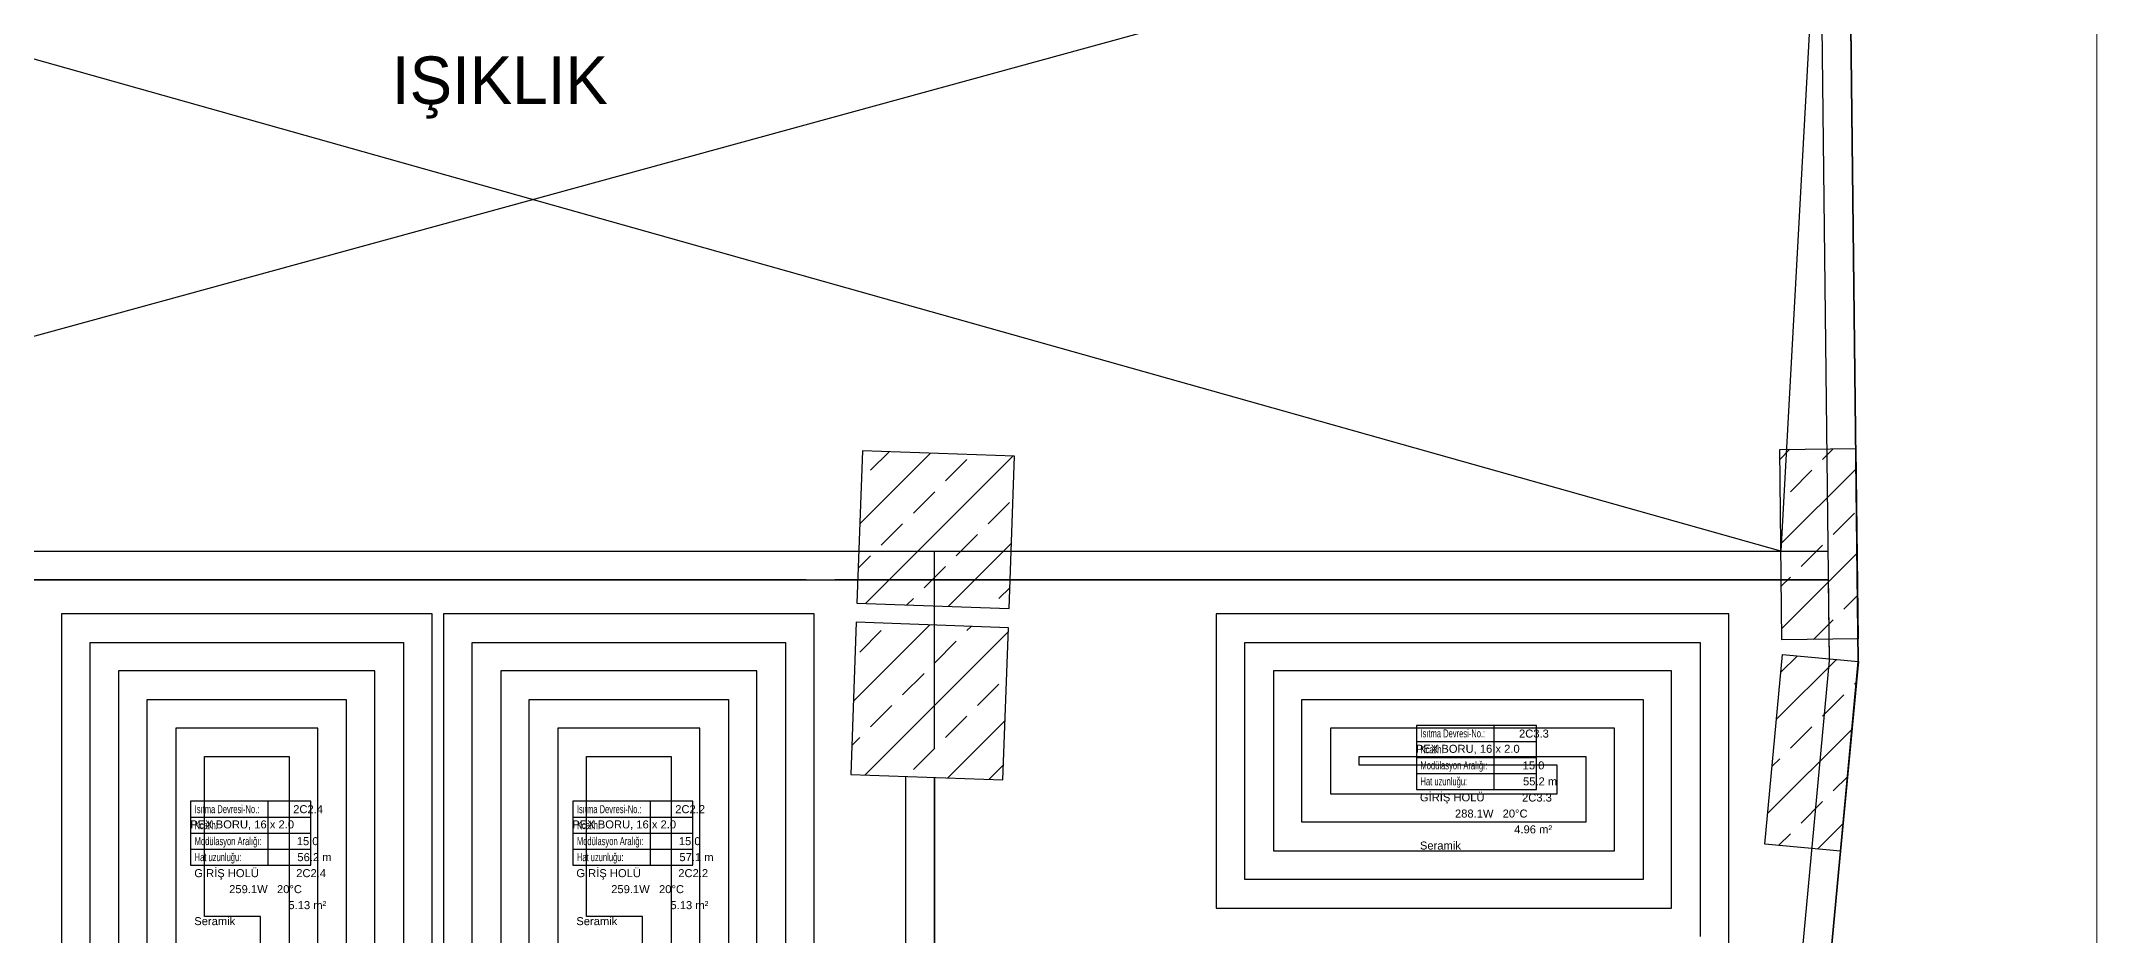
# Model space of a CAD drawing. Header units: centimetres. Extents: x 247996 to 315152, y -468471 to -440326.
# Drawn here: x 287965 to 289044, y -443304 to -442834 of the extents above; entities that cross this region are included whole.
import ezdxf
from ezdxf.enums import TextEntityAlignment as Align

# ---------------------------------------------------------------- set-up
doc = ezdxf.new("R2010")
doc.units = ezdxf.units.CM
doc.layers.add('SCOTT-ANTED', color=144, linetype='Continuous', lineweight=0)
for name, color, linetype in [('SCOTT-MKDU0', 50, 'Continuous'), ('SCOTT-MTY-PEX-BORU', 1, 'Continuous'), ('SCOTT-MTY-RADYATÖR', 2, 'Continuous')]:
    doc.layers.add(name, color=color, linetype=linetype)
doc.styles.add('MtXpl_Comic_Sans_MS', font='comic.ttf')
doc.styles.add('MTYCAPLT', font='arial.ttf')

# ---------------------------------------------------------------- blocks, each defined once
blk = doc.blocks.new('MTY-ETIKET')
at = {"layer": 'SCOTT-MTY-RADYATÖR'}
for p, q in [((2.69, 0), (2.69, 8)), ((-7, 6), (8, 6)), ((-7, 4), (8, 4)), ((-7, 2), (8, 2))]:
    blk.add_line(p, q, dxfattribs=at)
blk.add_lwpolyline([(8, 0), (8, 8), (-7, 8), (-7, 0)], close=True, dxfattribs=at)
at = {"layer": 'SCOTT-MTY-RADYATÖR', "style": 'MTYCAPLT', "width": 0.65}
for s, p in [('Kcal/h:', (-6.5, 5)), ('Isıtma Devresi-No.:', (-6.5, 7)), ('Modülasyon Aralığı:', (-6.5, 3)), ('Hat uzunluğu:', (-6.5, 1))]:
    blk.add_text(s, height=1, rotation=360, dxfattribs=at).set_placement(p, align=Align.MIDDLE_LEFT)
at = {"layer": 'SCOTT-MTY-RADYATÖR', "color": 2, "style": 'MTYCAPLT', "width": 0.65}
for tag, p in [('BORU_001', (-7.07, 4.59)), ('YER_001', (2.9, 4.5))]:
    blk.add_attdef(tag, p, '', height=1, dxfattribs=at)
at = {"layer": 'SCOTT-MTY-RADYATÖR', "style": 'MTYCAPLT', "width": 0.65}
for tag, p in [('NO1_001', (5.8, 6.5)), ('AR_001', (6.25, 2.5)), ('UZ_001', (6.31, 0.51))]:
    blk.add_attdef(tag, p, '', height=1, rotation=360, dxfattribs=at)

msp = doc.modelspace()

# ---------------------------------------------------------------- linework, layer by layer
at = {"layer": 'SCOTT-ANTED'}
msp.add_line((289044.2, -440326.5), (289044.2, -447826.5), dxfattribs=at)
at = {"layer": 'SCOTT-MKDU0', "color": 8, "ltscale": 0.03}
for p, q in [((288918.9, -443160.1), (288888.6, -440514.4)), ((288888.6, -440514.4), (288918.9, -443160.1)), ((288903.9, -443159.5), (288873.7, -440529.3)), ((287549.9, -443102.1), (288898.6, -442732.1)), ((288878.3, -443102.1), (287568.6, -442732.9)), ((288898.6, -442732.1), (288878.3, -443102.1)), ((288396.3, -443049.5), (288393.4, -443129.4)), ((288476.2, -443052.3), (288396.3, -443049.5)), ((288877.7, -443048.7), (288917.7, -443048.2)), ((288878.9, -443148.7), (288877.7, -443048.7)), ((288877.8, -443053.9), (288883.1, -443048.6)), ((288900.1, -443054), (288905.8, -443048.4)), ((288917.7, -443048.2), (288918.9, -443148.2)), ((288394.9, -443087.8), (288432, -443050.7)), ((288398, -443129.6), (288475.3, -443052.3)), ((288400.6, -443059.6), (288410.3, -443050)), ((288439.9, -443065.2), (288451.1, -443054)), ((288473.4, -443132.3), (288476.2, -443052.3)), ((288878.3, -443098.3), (288917.8, -443058.8)), ((288883.3, -443070.9), (288894.5, -443059.6)), ((288423.1, -443082.1), (288434.3, -443070.9)), ((288462.3, -443087.7), (288473.6, -443076.5)), ((288406.2, -443098.9), (288417.4, -443087.7)), ((288905.8, -443093.3), (288917, -443082.1)), ((287549.9, -443102.1), (288903.2, -443102.1)), ((288434.1, -443205.8), (288434.1, -443102.1)), ((288441.4, -443131.1), (288474.6, -443097.9)), ((288445.5, -443104.5), (288456.7, -443093.3)), ((288878.8, -443142.7), (288918.3, -443103.2)), ((288888.9, -443110.2), (288900.1, -443098.9)), ((288394.1, -443111.1), (288400.6, -443104.5)), ((288428.7, -443121.4), (288439.9, -443110.2)), ((287549.2, -443117.1), (288903.4, -443117.1)), ((288366.8, -443117.1), (287871.8, -443117.1)), ((288903.4, -443117.1), (288381.8, -443117.1)), ((288468, -443127), (288473.8, -443121.2)), ((288878.5, -443120.5), (288883.3, -443115.8)), ((288903.9, -443159.5), (288903.4, -443117.1)), ((288393.4, -443129.4), (288473.4, -443132.3)), ((288419.7, -443130.3), (288423.1, -443127)), ((288911.4, -443132.6), (288918.6, -443125.4)), ((288393.1, -443139.4), (288390.2, -443219.4)), ((288391.6, -443180.9), (288431.7, -443140.8)), ((288473, -443142.3), (288393.1, -443139.4)), ((288395, -443155.1), (288406.2, -443143.8)), ((288397.8, -443219.6), (288472.9, -443144.5)), ((288451.1, -443143.8), (288453.4, -443141.6)), ((288470.1, -443222.2), (288473, -443142.3)), ((288895.5, -443148.5), (288905.8, -443138.2)), ((288434.3, -443160.7), (288445.5, -443149.4)), ((288869.9, -443256), (288879.2, -443156.4)), ((288878.3, -443165.6), (288886.8, -443157.2)), ((288918.9, -443148.2), (288878.9, -443148.7)), ((288879.2, -443156.4), (288919, -443160.1)), ((288918.2, -443148.2), (288918.9, -443147.6)), ((288417.4, -443177.5), (288428.7, -443166.3)), ((288531.6, -447327.5), (288918.9, -443160.1)), ((288918.9, -443160.1), (288531.6, -447327.5)), ((288804.3, -444231), (288903.9, -443159.5)), ((288819.6, -444066), (288903.9, -443159.5)), ((288876, -443190.4), (288907.3, -443159.1)), ((288919, -443160.1), (288909.7, -443259.7)), ((288456.7, -443183.1), (288468, -443171.9)), ((288900.1, -443188.7), (288911.4, -443177.5)), ((288917, -443171.9), (288918, -443170.9)), ((288400.6, -443194.3), (288411.8, -443183.1)), ((288439.9, -443200), (288451.1, -443188.7)), ((288390.7, -443204.2), (288395, -443200)), ((288441.1, -443221.2), (288471.3, -443191)), ((288871.4, -443239.9), (288915.7, -443195.6)), ((288883.3, -443205.6), (288894.5, -443194.3)), ((288423.1, -443216.8), (288434.3, -443205.6)), ((288873.7, -443215.1), (288877.7, -443211.2)), ((288390.2, -443219.4), (288470.1, -443222.2)), ((288419.1, -444066), (288419.1, -443220.4)), ((288419.1, -444066), (288419.1, -443220.4)), ((288434.1, -444066), (288434.1, -443220.9)), ((288434.1, -443220.9), (288434.1, -444066)), ((288462.8, -443221.9), (288470.4, -443214.3)), ((288905.8, -443228), (288913.4, -443220.4)), ((288888.9, -443244.9), (288900.1, -443233.6)), ((288877.1, -443256.7), (288883.3, -443250.5)), ((288897.6, -443258.6), (288911.1, -443245.1)), ((288909.7, -443259.7), (288869.9, -443256))]:
    msp.add_line(p, q, dxfattribs=at)
at = {"layer": 'SCOTT-MTY-PEX-BORU'}
for points in [[(288170.5, -443399), (288170.5, -443135), (287976, -443135), (287976, -443369)], [(288371, -443399), (288371, -443135), (288176.5, -443135), (288176.5, -443369)], [(288851, -443319.5), (288851, -443135), (288582, -443135), (288582, -443289.5), (288821, -443289.5), (288821, -443165), (288612, -443165), (288612, -443259.5), (288791, -443259.5), (288791, -443195), (288642, -443195), (288642, -443229.5), (288761, -443229.5), (288761, -443214.5), (288657, -443214.5), (288657, -443210), (288776, -443210), (288776, -443244.5), (288627, -443244.5), (288627, -443180), (288806, -443180), (288806, -443274.5), (288597, -443274.5), (288597, -443150), (288836, -443150), (288836, -443304.5)], [(287991, -443354), (287991, -443150), (288155.5, -443150), (288155.5, -443384)], [(288191.5, -443354), (288191.5, -443150), (288356, -443150), (288356, -443384)], [(288140.5, -443369), (288140.5, -443165), (288006, -443165), (288006, -443339)], [(288341, -443369), (288341, -443165), (288206.5, -443165), (288206.5, -443339)], [(288021, -443324), (288021, -443180), (288125.5, -443180), (288125.5, -443354)], [(288221.5, -443324), (288221.5, -443180), (288326, -443180), (288326, -443354)], [(288110.5, -443339), (288110.5, -443195), (288036, -443195), (288036, -443309)], [(288311, -443339), (288311, -443195), (288236.5, -443195), (288236.5, -443309)], [(288080.5, -443309), (288080.5, -443294), (288051, -443294), (288051, -443210), (288095.5, -443210), (288095.5, -443324)], [(288281, -443309), (288281, -443294), (288251.5, -443294), (288251.5, -443210), (288296, -443210), (288296, -443324)]]:
    msp.add_lwpolyline(points, dxfattribs=at)

# ---------------------------------------------------------------- block references
ref = msp.add_blockref('MTY-ETIKET', (288716.5, -443227.2), dxfattribs=dict(at, xscale=4.2, yscale=4.2))
ref.add_attrib('UZ_001', '55.2 m', (288743, -443225.1), dxfattribs={"height": 4.2, "rotation": 360, "style": 'MTYCAPLT'})
ref.add_attrib('AR_001', '15.0', (288742.8, -443216.7), dxfattribs={"height": 4.2, "rotation": 360, "style": 'MTYCAPLT'})
ref.add_attrib('NO1_001', '2C3.3', (288740.9, -443200), dxfattribs={"height": 4.2, "rotation": 360, "style": 'MTYCAPLT'})
ref.add_attrib('BORU_001', 'PEX BORU, 16 x 2.0', (288686.8, -443208), dxfattribs={"height": 4.2, "style": 'MTYCAPLT'})
ref.add_attrib('MAHAL_001', 'GİRİŞ HOLÜ', (288688.9, -443233.5), dxfattribs={"height": 4.2, "style": 'MTYCAPLT'})
ref.add_attrib('NO_001', '2C3.3', (288742.5, -443233.6), dxfattribs={"height": 4.2, "style": 'MTYCAPLT'})
ref.add_attrib('DERECE_001', '20°C', (288732.3, -443242), dxfattribs={"height": 4.2, "style": 'MTYCAPLT'})
ref.add_attrib('KCAL/H:_001', '288.1W', (288707.3, -443242), dxfattribs={"height": 4.2, "style": 'MTYCAPLT'})
ref.add_attrib('ALAN_001', '4.96 m²', (288738.4, -443250.3), dxfattribs={"height": 4.2, "style": 'MTYCAPLT'})
ref.add_attrib('MALZEMECINSI_001', 'Seramik', (288688.9, -443258.8), dxfattribs={"height": 4.2, "style": 'MTYCAPLT'})
ref = msp.add_blockref('MTY-ETIKET', (288073.2, -443267), dxfattribs=dict(at, xscale=4.2, yscale=4.2))
ref.add_attrib('UZ_001', '56.2 m', (288099.8, -443264.9), dxfattribs={"height": 4.2, "rotation": 360, "style": 'MTYCAPLT'})
ref.add_attrib('AR_001', '15.0', (288099.5, -443256.5), dxfattribs={"height": 4.2, "rotation": 360, "style": 'MTYCAPLT'})
ref.add_attrib('NO1_001', '2C2.4', (288097.6, -443239.7), dxfattribs={"height": 4.2, "rotation": 360, "style": 'MTYCAPLT'})
ref.add_attrib('BORU_001', 'PEX BORU, 16 x 2.0', (288043.6, -443247.7), dxfattribs={"height": 4.2, "style": 'MTYCAPLT'})
ref.add_attrib('MAHAL_001', 'GİRİŞ HOLÜ', (288045.7, -443273.3), dxfattribs={"height": 4.2, "style": 'MTYCAPLT'})
ref.add_attrib('NO_001', '2C2.4', (288099.2, -443273.3), dxfattribs={"height": 4.2, "style": 'MTYCAPLT'})
ref.add_attrib('DERECE_001', '20°C', (288089.1, -443281.7), dxfattribs={"height": 4.2, "style": 'MTYCAPLT'})
ref.add_attrib('KCAL/H:_001', '259.1W', (288064, -443281.7), dxfattribs={"height": 4.2, "style": 'MTYCAPLT'})
ref.add_attrib('ALAN_001', '5.13 m²', (288095.1, -443290.1), dxfattribs={"height": 4.2, "style": 'MTYCAPLT'})
ref.add_attrib('MALZEMECINSI_001', 'Seramik', (288045.7, -443298.5), dxfattribs={"height": 4.2, "style": 'MTYCAPLT'})
ref = msp.add_blockref('MTY-ETIKET', (288273.8, -443267), dxfattribs=dict(at, xscale=4.2, yscale=4.2))
ref.add_attrib('UZ_001', '57.1 m', (288300.3, -443264.9), dxfattribs={"height": 4.2, "rotation": 360, "style": 'MTYCAPLT'})
ref.add_attrib('AR_001', '15.0', (288300, -443256.5), dxfattribs={"height": 4.2, "rotation": 360, "style": 'MTYCAPLT'})
ref.add_attrib('NO1_001', '2C2.2', (288298.1, -443239.7), dxfattribs={"height": 4.2, "rotation": 360, "style": 'MTYCAPLT'})
ref.add_attrib('BORU_001', 'PEX BORU, 16 x 2.0', (288244.1, -443247.7), dxfattribs={"height": 4.2, "style": 'MTYCAPLT'})
ref.add_attrib('MAHAL_001', 'GİRİŞ HOLÜ', (288246.2, -443273.3), dxfattribs={"height": 4.2, "style": 'MTYCAPLT'})
ref.add_attrib('NO_001', '2C2.2', (288299.7, -443273.3), dxfattribs={"height": 4.2, "style": 'MTYCAPLT'})
ref.add_attrib('DERECE_001', '20°C', (288289.6, -443281.7), dxfattribs={"height": 4.2, "style": 'MTYCAPLT'})
ref.add_attrib('KCAL/H:_001', '259.1W', (288264.5, -443281.7), dxfattribs={"height": 4.2, "style": 'MTYCAPLT'})
ref.add_attrib('ALAN_001', '5.13 m²', (288295.6, -443290.1), dxfattribs={"height": 4.2, "style": 'MTYCAPLT'})
ref.add_attrib('MALZEMECINSI_001', 'Seramik', (288246.2, -443298.5), dxfattribs={"height": 4.2, "style": 'MTYCAPLT'})

# ---------------------------------------------------------------- texts
at = {"layer": 'SCOTT-MKDU0', "color": 8, "ltscale": 0.03, "style": 'MtXpl_Comic_Sans_MS'}
msp.add_text('IŞIKLIK', height=25, rotation=360, dxfattribs=at).set_placement((288149.4, -442867.3))

doc.saveas('drawing.dxf')
